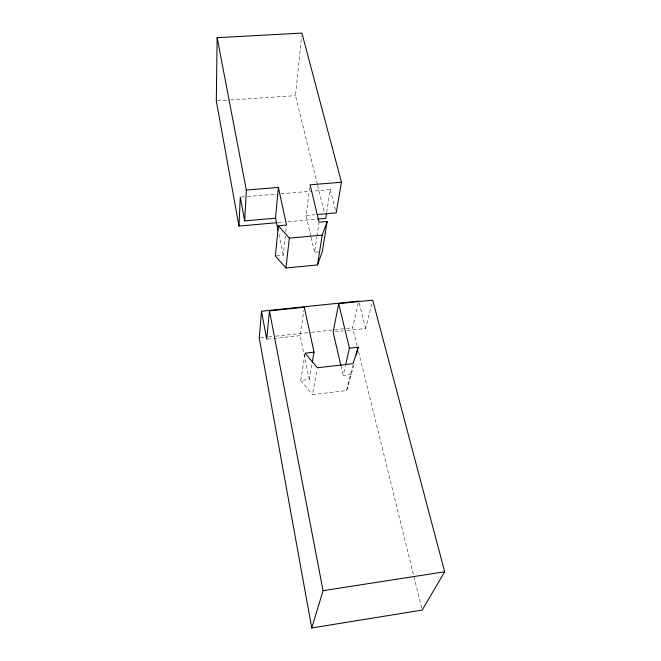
<?xml version="1.0" encoding="UTF-8"?>
<svg xmlns="http://www.w3.org/2000/svg" width="661" height="661" viewBox="0 0 661 661"><rect width="100%" height="100%" fill="white"/><g stroke="black" fill="none" stroke-linecap="round" stroke-linejoin="round"><path stroke-width="0.5" stroke-dasharray="3.31 2.48" d="M317.354 184.46L295.484 95.671L301.59 36.132M276.389 255.848L283.28 255.204L285.337 236.126M285.775 232.11L286.428 226.087M310.877 236.365L306.035 215.527L309.687 187.889M304.928 354.18L300.73 380.455L309.274 379.455L300.102 335.631L303.853 310.282M318.445 251.882L314.562 252.246L316.826 237.216M316.974 236.217L318.941 223.187M326.65 212.429L330.269 189.633L312.884 191.087M309.274 379.455L312.083 363.286M353.957 364.748L346.678 390.544L312.446 394.642L317.024 369.755M357.097 345.819L352.66 327.798L358.262 303.085M351.594 374.498L343.183 375.481L345.414 365.731M346.678 390.544L352.668 365.64M347.356 330.483L365.69 328.484L371.722 304.035M260.269 337.845L267.449 337.06M268.482 336.953L274.637 336.284M275.662 336.168L310.571 332.376M311.595 332.26L345.472 328.583M346.496 328.467L352.66 327.798M267.738 339.167L300.102 335.631M335.127 331.814L343.282 330.921M277.752 222.625L283.875 222.079M287.956 221.724L316.52 219.196M306.035 215.527L316.09 214.643M241.306 197.052L246.421 196.623M247.445 196.54L277.099 194.07M281.189 193.723L311.86 191.169M217.337 100.836L229.681 100.018M230.706 99.951L295.484 95.671M300.73 380.455L312.446 394.642M330.269 189.633L335.458 209.975M359.204 303.06L365.69 328.484M317.594 185.46L324.229 212.396M358.576 351.826L421.941 609.087M311.1 237.357L314.562 252.246M340.886 365.607L343.183 375.481M278.884 234.201L283.28 255.204"/><path stroke-width="0.99" d="M317.09 214.552L336.201 212.883L341.448 182.246L301.903 33.05L217.139 37.702L216.312 100.902L238.976 226.054L276.728 222.716M238.976 226.054L240.282 197.135L244.702 220.898L275.538 218.196L278.388 187.427L246.322 190.062L244.702 220.898M358.708 301.11L261.508 311.215L259.236 337.953L311.752 627.95L422.189 610.086L444.688 571.773L372.688 300.127L338.705 303.663L333.094 332.037L340.886 365.607M312.256 362.269L314.016 352.164L304.3 307.241L269.465 310.868L266.722 339.275L261.508 311.215M278.388 187.427L286.535 225.087L278.339 225.814L275.397 255.939L285.949 267.986L317.511 264.937L322.328 251.511L327.17 221.468L319.089 222.187L310.1 184.824L341.448 182.246M285.949 267.986L289.353 238.125L278.339 225.814M317.511 264.937L322.204 235.118L327.17 221.468M326.493 213.42L325.708 218.378L317.544 219.105M345.637 364.756L349.429 348.19L338.705 303.663M356.32 354.998L358.204 347.199L349.429 348.19M311.752 627.95L323.072 590.67L269.465 310.868M358.204 347.199L353.148 363.649L317.387 367.764L305.093 353.164L314.016 352.164M323.072 590.67L444.688 571.773M289.353 238.125L322.204 235.118M275.538 218.196L278.05 230.202M217.139 37.702L246.322 190.062"/></g></svg>
